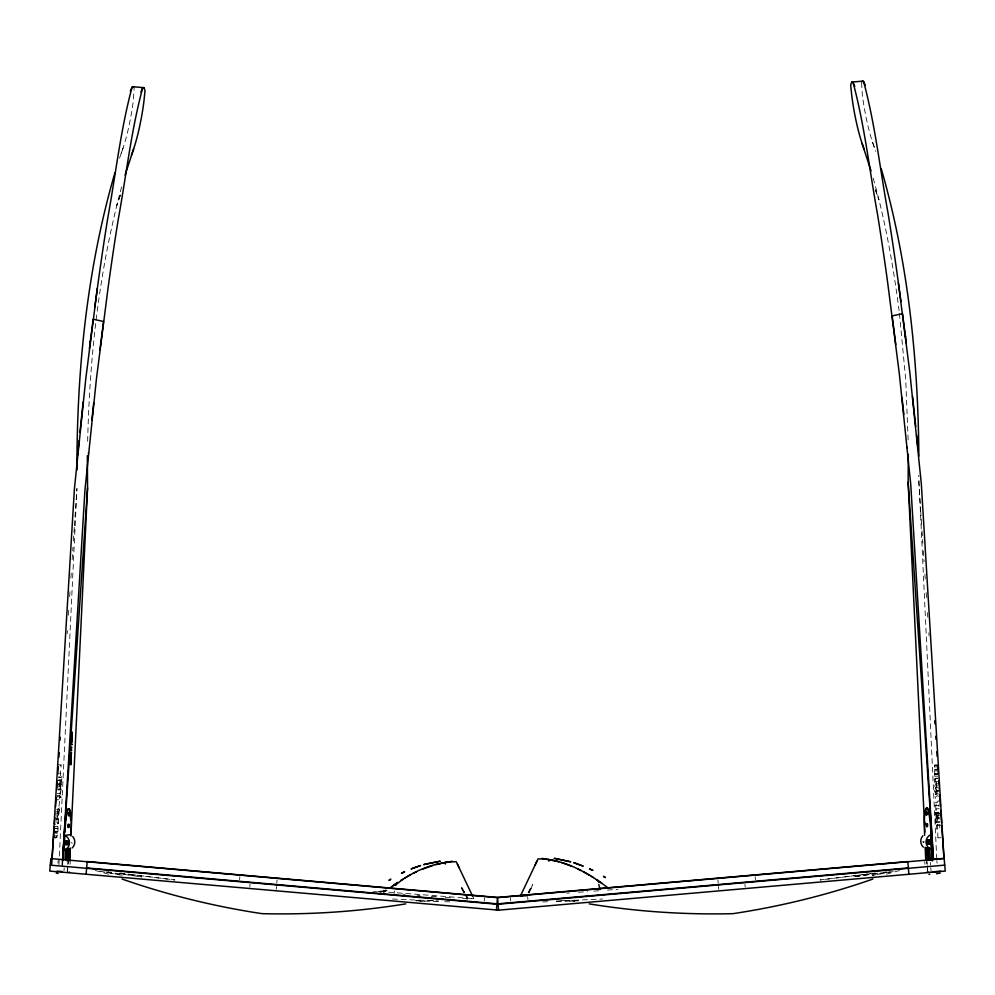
<?xml version="1.0" encoding="UTF-8"?>
<svg xmlns="http://www.w3.org/2000/svg" width="995" height="995" viewBox="0 0 995 995"><rect width="100%" height="100%" fill="white"/><g stroke="black" fill="none" stroke-linecap="round" stroke-linejoin="round"><path stroke-width="0.75" stroke-dasharray="4.97 3.73" d="M57.996 784.035C62.735 780.814 61.329 800.54 57.038 796.933M936.283 818.201L935.723 805.353L934.728 805.266L934.616 802.467L937.588 802.318M58.108 780.005L61.678 780.105L61.864 778.476L61.926 777.219L58.431 777.107L61.404 777.257L61.429 773.314L58.456 773.165M936.755 859.12L918.733 475.262M937.464 764.794L934.492 764.956L934.877 782.381L935.014 783.115L938.123 782.978M939.616 822.106L935.76 822.193L935.748 823.798L935.81 825.054L939.74 824.979L939.753 828.934L936.705 829.084L936.332 825.104M936.643 822.268L937.153 813.301L940.126 813.151M87.647 441.307C89.674 355.103 99.326 268.6 122.062 185.269M71.466 842.479L72.225 843.312M938.173 778.55L935.138 778.699L935.101 780.453L938.074 780.304M58.941 864.705L76.938 488.483L74.414 525.559M54.165 837.467C58.369 841.67 59.874 820.688 55.061 824.382M58.145 764.546L61.093 765.217L59.501 787.095L56.516 786.933M60.272 791.771L59.862 793.6M61.429 780.13L61.143 790.018L58.071 789.868M57.051 796.696L61.006 796.995L60.844 799.793L56.379 799.769M938.459 787.306L935.487 787.455L936.034 790.714L936.581 785.901L939.554 785.739M939.392 813.487C935.337 810.639 936.121 818.562 936.171 813.549L939.143 813.4M67.162 633.715L67.374 630.619M68.406 615.171L68.817 608.99M69.65 596.639L70.172 588.903M70.894 578.095L71.416 570.371M72.137 559.551L72.971 547.188M73.381 541.019L74.314 527.114M936.917 818.263L937.265 815.514L940.238 815.365M937.103 790.888L936.73 793.575L935.337 794.47L938.31 794.308M57.921 863.162L58.158 860.538M63.954 870.824L64.215 867.851M67.2 871.21L67.685 865.65M67.809 864.257L68.046 861.483M67.374 872.627L67.759 868.162M68.12 864.046L68.344 861.434M70.06 864.22L70.297 861.595M239.596 879.754L239.857 876.67M249.795 887.08L250.056 884.107M276.237 889.393L276.498 886.421M276.797 883L277.058 879.916M467.078 899.654L467.351 896.57M484.267 901.159L484.553 897.838M935.337 788.948L935.487 787.455M937.265 815.514L937.887 837.827L938.273 837.205M936.133 803.96L935.885 805.913M935.014 779.732L935.2 778.699M935.25 812.791L938.385 812.144L939.069 819.246M939.205 808.736L936.158 808.885L936.009 810.664M939.006 804.744L938.957 806.671M60.123 784.259L59.501 787.095M935.014 774.371L935.163 773.463M57.175 811.895L57.809 809.134L59.314 807.99L56.342 807.84M120.395 194.983L116.813 205.418L120.308 195.356M58.755 813.562L58.456 815.092L55.484 814.93M60.67 765.391L61.118 764.695M59.464 798.55L59.911 796.547M58.158 822.803L57.859 823.872L58.22 822.081L55.247 821.92M861.57 82.734L862.329 94.799A53.693 9.614 79.9 0 0 864.953 111.627L866.048 117.236A53.693 9.614 79.9 0 0 872.627 142.472L875.749 151.377M394.008 893.485L394.605 891.022M57.163 813.686C57.548 811.112 60.073 811.099 59.314 807.99M57.362 829.146L57.61 828.213M58.183 820.004L58.494 819.382L58.096 824.532M121.179 153.466L121.577 152.297M119.549 158.13L123.069 148.056A53.693 9.614 -79.9 0 0 129.648 122.82L130.743 117.211A53.693 9.614 -79.9 0 0 133.367 100.383L134.126 88.319M121.639 152.135L123.069 148.056M532.822 884.443L528.78 892.863M59.041 806.174L59.464 801.497L56.491 801.336M528.556 892.652L531.119 887.353L528.432 892.652M528.109 892.702L532.163 884.816M528.992 892.851L532.822 885.6M936.519 782.244L936.059 788.985L939.031 788.836M56.889 820.527L58.096 813.636L55.123 813.487M922.825 841.409L923.969 841.36L923.845 842.367M384.854 891.881L386.931 890.264M383.286 892.677L386.545 890.326M384.48 891.831L386.868 890.139M380.065 892.428L386.632 889.58M381.321 891.98L387.602 889.741M923.721 842.466L922.85 842.268M886.433 874.182L899.629 870.488M376.272 892.142L386.184 890.04M890.338 871.769L872.205 875.426L894.841 871.247M877.752 873.2L853.262 876.881L888.473 871.943M883.883 872.279L886.943 871.819M379.132 891.744L386.284 890.774L372.901 891.881M864.257 874.431L820.054 879.978L875.538 873.125M865.774 874.244L874.916 873.088M59.887 777.393L60.956 777.306M61.081 780.155L59.165 789.321M60.571 780.478L56.653 780.403M59.737 795.652L56.765 795.502M60.011 797.082L61.006 796.995M59.401 809.408L58.431 818.425L55.297 818.288M58.456 815.092C57.573 806.398 59.414 820.676 54.041 816.708M57.61 826.721L54.638 826.571M57.797 828.387L54.824 828.226M57.785 828.648L54.812 828.499M57.2 831.31L54.227 831.148M566.976 893.187L569.401 893M578.58 892.304L587.436 891.619M593.866 891.134L600.296 890.649M607.497 890.102L618.032 889.294M419.965 901.42L433.919 900.425M934.504 765.491L937.477 765.329M934.442 766.958L937.414 766.797M934.666 769.346L937.638 769.185M934.815 769.844L937.787 769.682M934.989 770.926L937.962 770.777M934.74 773.886L937.775 773.737M934.815 774.16L937.787 774.01M934.728 774.607L937.738 774.458M934.703 776.262L937.7 776.112M934.977 778.289L937.949 778.14M934.84 781.647L937.837 781.498M938.148 783.948C933.335 781.796 932.564 795.59 938.074 792.866M936.158 790.714L939.131 790.565M938.322 790.938L935.35 791.087L935.337 794.47M939.317 791.025L936.345 791.174L936.581 785.901M935.524 794.147L938.496 793.985M938.758 796.187C934.205 793.699 934.28 803.798 938.82 800.838M935.735 805.589L938.708 805.428M938.223 812.641L935.213 812.791L935.76 822.193M936.283 814.432L939.255 814.283M935.897 816.286L938.87 816.136M936.009 817.952L938.981 817.803M936.071 818.188L939.255 818.052M936.842 821.994L939.815 821.845M940.81 825.079L936.768 825.141M938.198 837.852L941.17 837.703M556.367 901.01L602.522 899.02M542.573 901.943L550.198 901.706M556.304 901.52L579.189 900.798M415.798 900.512L423.422 900.288M472.65 896.234L473.794 898.647L460.299 898.535M571.578 900.288L579.202 900.512M415.81 900.798L438.695 901.52M444.802 901.706L452.426 901.943M392.478 899.02L438.633 901.01M58.033 784.259L61.006 784.421M57.971 785.926L60.944 786.075M57.573 789.097L60.583 789.246M57.262 793.562L60.272 793.711M56.553 809.246L59.526 809.408M55.26 811.746L58.232 811.895M55.521 819.233L58.494 819.382M54.364 831.521L57.337 831.671M54.377 832.591L57.349 832.74M54.476 833.064L57.449 833.213M54.24 835.738L57.237 835.887M54.165 837.131L57.15 837.28M561.08 900.425L575.035 901.42M388.585 892.167L473.794 898.647M403.025 894.182L405.226 894.343M417.154 895.251L420.077 895.475M431.27 896.321L438.422 896.868M445.424 897.403L453.558 898.025M119.462 873.125L174.946 879.978L130.743 874.431M120.084 873.088L129.226 874.244M106.527 871.943L141.738 876.918L117.248 873.2M108.057 871.819L111.117 872.279M100.159 871.247L122.795 875.426L104.662 871.769M95.371 870.488L108.567 874.182M464.777 894.493L467.215 898.149M461.481 888.448L464.031 893.274L461.481 887.291M462.14 887.664L464.839 892.913M465.511 894.231L467.538 898.174M872.627 142.472L874.518 147.882M875.389 189.771L878.896 199.833L875.376 189.734M873.2 178.229C885.538 221.499 893.236 265.951 899.094 310.515M899.43 313.5L905.724 379.63L908.199 441.904M56.939 816.149L57.014 816.87M936.842 860.538L937.079 863.162M930.313 862.429L930.549 865.053M930.785 867.851L931.183 872.316M926.954 861.483L927.191 864.257M927.315 865.65L927.8 871.21M926.656 861.434L926.88 864.046M927.24 868.162L927.626 872.627M924.703 861.595L924.94 864.22M755.143 876.67L755.404 879.754M744.944 884.107L745.205 887.08M717.942 879.916L718.203 883M718.502 886.421L718.763 889.393M527.649 896.57L527.922 899.654M510.447 897.838L510.733 901.159M918.696 481.356L920.562 509.166M920.661 510.709L921.594 524.614M922.004 530.795L922.838 543.158M923.36 550.882L924.081 561.69M924.915 574.053L925.325 580.234M926.158 592.597L926.569 598.779M927.502 612.684L927.813 617.31M928.845 632.77L929.056 635.855M60.384 788.015C60.247 790.801 61.068 784.396 60.384 788.015M464.528 892.851L463.185 890.202L464.466 892.851"/><path stroke-width="1.49" d="M924.865 832.168L908.136 482.276L908.323 454.342M918.858 456.207C918.111 359.369 908.211 261.797 881.184 168.553M71.18 756.747L71.08 755.852L70.881 756.934M65.26 842.877L66.752 842.504L66.74 841.173L67.075 842.529L68.394 842.566L67.051 842.964L66.603 844.282L66.665 842.939L65.347 842.442M62.996 859.954L64.215 832.23L63.506 859.979M65.297 859.593L65.757 849.133M66.255 859.643L66.715 849.183M67.274 860.6L67.784 848.76L69.7 848.635L69.177 860.414L68.22 860.638L68.742 848.81M70.371 848.038L69.351 859.954M70.894 836.098L71.093 831.621A22.897 3.072 -87.3 0 0 71.055 817.591L70.645 813.363A23.992 3.209 -87.3 0 0 66.764 813.773L65.993 818.089M64.103 850.203L64.787 835.414A7.923 7.873 83.1 0 1 64.103 850.203L64.663 841.31M67.162 860.899L67.697 848.996M69.725 860.986L70.309 848.598M70.981 834.656L87.56 487.861L87.349 455.735M54.165 837.131L54.227 836.459M71.578 743.613L71.702 741.064M71.13 753.986C71.167 749.098 70.981 758.762 71.491 752.195M51.715 863.921L74.401 488.955L85.819 378.398L97.336 288.413A660.605 130.905 -85.5 0 1 107.696 218.477C115.656 174.809 120.544 129.91 132.086 87.162A19.85 3.408 -84.5 0 1 133.703 87.286M62.275 864.842L84.961 489.876L96.378 379.319L107.883 289.334A660.605 130.905 -85.5 0 1 118.256 219.397C126.216 175.729 131.104 130.83 142.646 88.082A19.85 3.408 -84.5 0 1 144.263 88.207L145.021 90.744L143.927 101.303A53.693 9.614 -79.9 0 1 141.302 118.131L140.208 123.741A53.693 9.614 -79.9 0 1 133.628 148.976L125.072 175.058M52.026 859.282L54.203 826.845M54.414 823.748L54.725 819.121M55.558 806.758L56.18 797.48M56.69 789.756L57.212 782.033M57.735 774.309L58.245 766.585M58.867 757.319L59.178 752.68M60.011 740.317L60.222 737.233M62.585 860.215L64.451 832.405M65.073 823.126L87.56 487.861M571.254 866.135L566.466 864.307M86.105 874.269L87.212 861.533L497.525 897.428L907.788 861.533L908.895 874.269M496.405 910.164L497.525 897.428L498.594 910.164L945.25 871.085L944.155 858.573L497.5 897.652L50.844 858.573L49.75 871.085L498.594 910.164M88.406 453.571L88.468 452.824M77.598 455.2L79.078 440.698M79.961 432.141L83.17 402.067M91.863 419.989L93.729 403M90.135 342.653L90.358 340.962M100.694 343.586L100.905 341.894M89.413 348.685L93.169 319.233L103.555 321.497L99.898 350.215M94.749 307.082L97.336 288.413M65.483 818.064L66.267 813.736A23.992 3.209 -87.3 0 1 69.874 811.709M114.947 172.682C86.888 269.06 76.876 370.053 76.901 470.175M131.464 155.145L133.628 148.976M395.301 885.339C410.798 871.67 435.026 861.807 456.27 861.72L472.65 896.234M861.782 82.212L861.993 81.702A19.85 3.408 84.5 0 1 863.61 81.578C875.152 124.325 880.04 169.225 888 212.893A660.605 130.905 85.5 0 1 898.373 282.829L909.878 372.814L921.295 483.371L943.981 858.337L933.422 859.257L908.136 482.276M396.47 883.249L395.736 885.003L396.085 883.498L390.077 887.814M130.333 91.092L132.086 87.162M140.892 92.013L142.646 88.082M526.492 895.811L520.509 895.811L538.034 858.884C563.207 858.747 586.975 872.13 606.701 886.893M548.892 861.21L549.526 859.867M535.148 864.978L536.927 861.222M922.862 835.75C919.865 838.872 920.101 844.32 923.385 847.143M72.162 847.939C75.458 845.116 75.695 839.656 72.697 836.546M392.552 886.023L397.739 882.416M400.848 880.388L402.813 879.182M404.778 878.025L410.612 874.767M940.225 873.088L936.482 873.759M413.186 873.411L416.507 871.831M423.049 868.971L432.539 865.55M872.926 879.045C827.492 894.915 780.577 906.482 732.992 913.659C684.896 914.853 636.676 911.607 589.189 903.87M435.561 864.655L452.178 861.197M437.501 864.095L439.554 863.635M441.245 863.2L445.996 862.192M405.811 903.87C358.324 911.607 310.104 914.853 262.008 913.659C214.422 906.482 167.508 894.915 122.074 879.045M64.936 835.402L70.123 834.718M851.931 82.075L863.026 81.105M498.035 903.821L908.348 867.926M498.072 904.206L944.728 865.128M926.519 872.379L929.007 872.155M932.937 871.819L940.909 871.122M520.509 895.811L522.052 895.687M929.716 874.356L928.932 874.356M924.666 835.303L924.467 830.825A22.897 3.072 87.3 0 1 924.504 816.795L924.915 812.579A23.992 3.209 87.3 0 1 928.795 812.99L929.566 817.305A22.897 3.072 87.3 0 1 930.847 831.472L932.626 860.712M928.397 860.103L927.862 848.213L929.803 848.349L930.325 860.302M925.86 847.852L926.382 859.618L929.355 860.066M928.36 840.389L928.882 841.72M927.166 841.782L928.484 841.733L928.434 840.402M928.808 841.708L930.3 842.093L928.832 842.143M68.742 848.586L69.7 848.635M72.374 735.131L71.827 737.382L72.212 736.748M71.652 742.009L71.615 742.668M132.671 86.689L143.765 87.659M86.652 867.926L496.965 903.821M50.272 865.128L496.928 904.206M57.15 871.098L62.113 871.533M68.866 872.117L69.563 872.18M58.145 873.436L56.242 873.088M931.295 849.394L931.444 849.419A7.923 7.873 -83.1 0 1 930.773 834.631L931.444 849.419M542.126 858.349L556.802 861.247M548.307 859.344L553.046 860.401M554.75 860.787L558.73 861.819M561.752 862.702L566.466 864.332M577.796 868.983L581.117 870.563M583.692 871.918L589.525 875.177M591.49 876.334L593.443 877.553M596.565 879.568L601.751 883.174M607.36 887.416L608.02 887.926M871.06 170.941L862.068 143.392A53.693 9.614 79.9 0 1 855.501 118.156L854.394 112.547A53.693 9.614 79.9 0 1 851.77 95.719L850.675 85.16L851.446 82.622A19.85 3.408 84.5 0 1 853.063 82.498C864.593 125.246 869.481 170.145 877.441 213.813A660.605 130.905 85.5 0 1 887.814 283.749L899.318 373.734L910.736 484.291L933.422 859.257M457.377 864.07L459.155 867.814M444.777 862.715L445.412 864.058M863.61 81.578L865.364 85.508M853.063 82.498L854.804 86.428M597.833 880.401L598.99 882.49M862.068 143.392L864.232 149.561M598.803 884.468L599.997 889.406M898.373 282.829L900.948 301.497M906.283 343.101L902.527 313.649L892.154 315.912L895.811 344.631M905.35 335.377L905.562 337.069M70.147 813.338L70.545 817.554A22.897 3.072 -87.3 0 1 70.67 820.054M901.967 397.415L903.833 414.405M912.527 396.483L915.748 426.556M916.631 435.113L918.099 449.616M907.229 447.24L907.303 447.986M934.753 720.828L934.964 723.925M935.797 736.275L935.996 739.372M936.83 751.735L937.141 756.362M937.763 765.64L938.285 773.364M938.795 781.087L939.006 784.172M939.728 794.993L940.462 805.801M940.772 810.44L941.593 822.803M941.805 825.887L943.981 858.337M925.611 847.653L925.835 852.305M930.822 839.046L930.959 842.006M930.847 831.472L932.128 860.737M928.845 848.387L929.367 860.339M927.775 847.976L928.285 859.804M926.818 847.802L927.34 859.854M925.188 847.242L925.711 859.182M928.895 842.156L928.497 843.499L928.509 842.168L927.228 841.795M64.414 832.218A22.897 3.072 -87.3 0 1 65.695 818.052M64.924 832.243A22.897 3.072 -87.3 0 1 66.205 818.077M924.815 824.818A22.897 3.072 87.3 0 1 924.828 821.969M931.345 831.447A22.897 3.072 87.3 0 0 930.076 817.281L929.293 812.952A23.992 3.209 87.3 0 0 925.412 812.567M925.91 812.43C926.034 819.034 926.93 810.403 925.91 812.43M926.42 824.171C926.581 830.912 927.402 821.895 926.42 824.171M926.606 812.405C926.755 819.146 927.601 810.117 926.606 812.405M927.129 824.146C927.278 830.875 928.099 821.87 927.129 824.146M71.279 756.088C70.707 761.237 70.906 753.128 71.192 756.1M67.909 825.912C68.207 831.497 68.73 820.141 67.909 825.912M68.419 814.184C68.717 819.78 69.227 808.45 68.419 814.184M68.605 825.949C68.916 831.534 69.389 820.241 68.605 825.949M69.128 814.208C69.414 819.756 69.924 808.636 69.128 814.208M70.446 763.886L70.832 764.881L70.993 761.784L70.446 763.886M70.682 759.496L71.006 761.461L71.18 758.227L70.682 759.496M71.18 749.745L71.578 750.417L71.18 749.745M71.242 748.489C71.914 750.367 71.578 743.787 71.242 748.489M71.478 743.999L71.876 744.67L71.478 743.999M71.739 739.024L72.063 740.989L72.237 737.755L71.739 739.024M71.988 734.223L71.951 734.982L72.1 731.972L71.988 734.223M70.944 759.421L70.894 760.292L70.944 759.421M72.001 738.949L71.951 739.82L72.001 738.949M389.916 879.729L388.896 880.388L390.848 879.182L389.916 879.729M401.594 873.212L404.555 871.831L401.594 873.212M413.485 867.988L411.084 868.971L420.587 865.55L413.485 867.988M425.549 864.095L423.609 864.655L440.225 861.197L425.549 864.095M556.578 858.673L554.078 858.349L570.695 861.819L556.578 858.673M574.799 863.026L573.717 862.702L583.219 866.135L574.799 863.026M592.709 870.364L589.749 868.983L592.709 870.364M604.388 876.881L603.455 876.334L605.408 877.553L604.388 876.881M65.185 841.646A2.04 2.027 83.1 0 0 66.615 844.879A2.04 2.027 83.1 0 0 68.667 842.031A2.04 2.027 83.1 0 0 65.185 841.646M930.163 843.325A2.04 2.027 -83.1 0 0 928.907 840.029A2.04 2.027 -83.1 0 0 926.693 842.777A2.04 2.027 -83.1 0 0 930.163 843.325M930.313 843.337A2.04 2.027 -83.1 0 0 929.056 840.054A2.04 2.027 -83.1 0 0 926.842 842.802A2.04 2.027 -83.1 0 0 930.313 843.337"/></g></svg>
